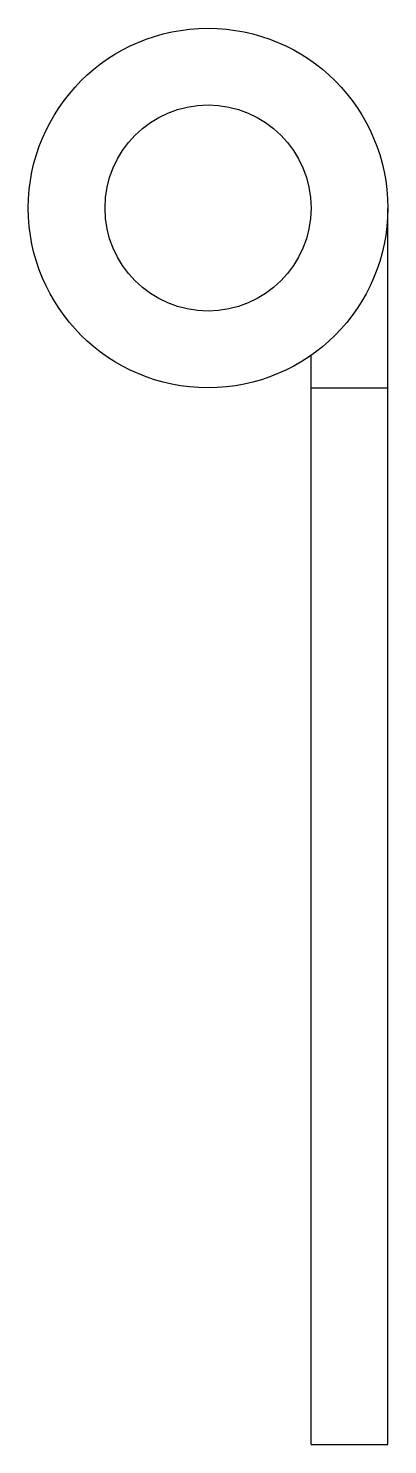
# Model space of a CAD drawing. Extents: x 7.96 to 8.45, y 2.05 to 3.99.
import ezdxf

# ---------------------------------------------------------------- set-up
doc = ezdxf.new("R2010")
doc.units = 0
doc.header["$MEASUREMENT"] = 0
doc.layers.add('HINGE', color=7, linetype='CONTINUOUS')

msp = doc.modelspace()

# ---------------------------------------------------------------- linework, layer by layer
at = {"layer": 'HINGE', "color": 7, "linetype": 'CONTINUOUS'}
for p, q in [((8.4473, 2.0545), (8.4473, 3.7414)), ((8.3427, 2.0545), (8.3427, 3.541)), ((8.3427, 3.4967), (8.4473, 3.4967)), ((8.3427, 2.0545), (8.4473, 2.0545))]:
    msp.add_line(p, q, dxfattribs=at)
for radius in [0.2453, 0.1406]:
    msp.add_circle((8.2021, 3.742), radius, dxfattribs=at)

doc.saveas('drawing.dxf')
